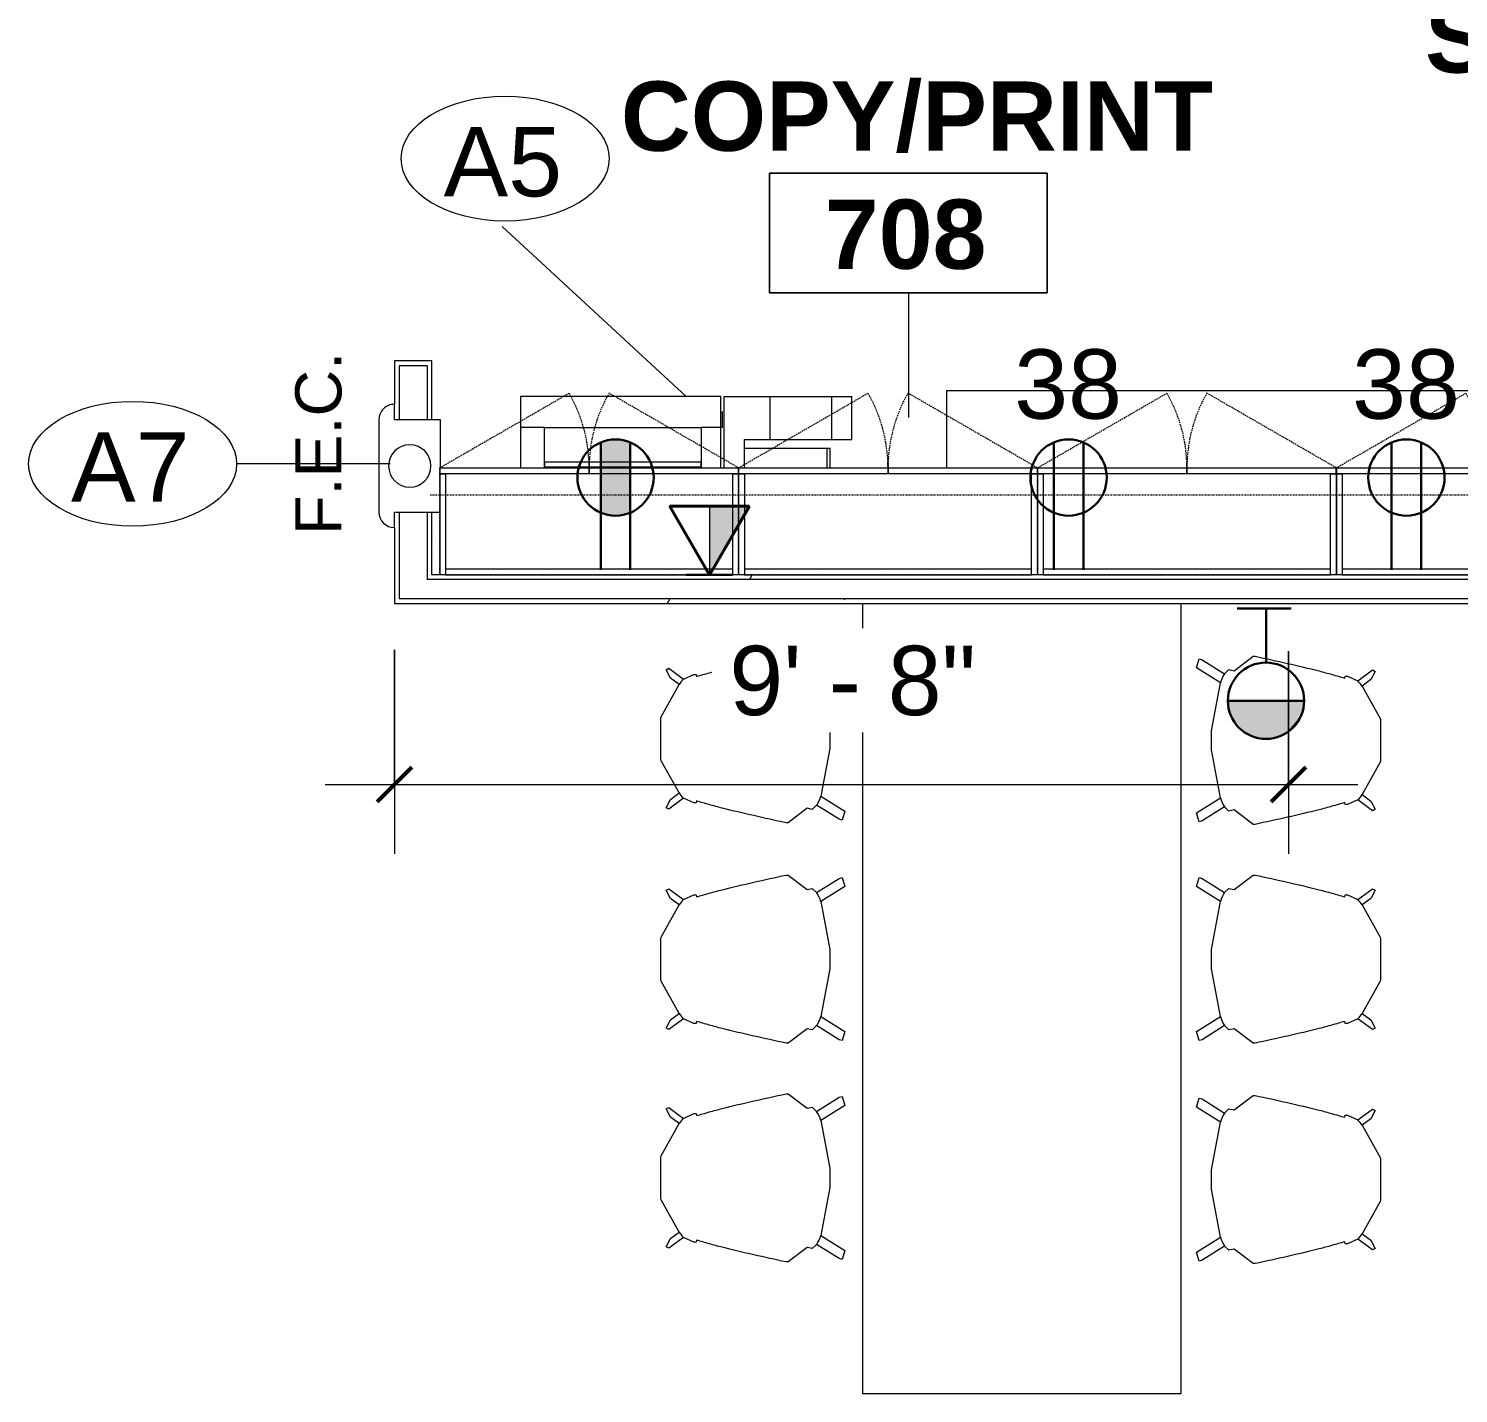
# Model space of a CAD drawing. Header units: inches. Extents: x 920 to 3122, y -545 to 2052.
# Drawn here: x 2683.3 to 2868.9, y 1436.9 to 1614 of the extents above; entities that cross this region are included whole.
import ezdxf

# ---------------------------------------------------------------- set-up
doc = ezdxf.new("R2010")
doc.units = ezdxf.units.IN
doc.header["$MEASUREMENT"] = 0
for name, pattern in [('Dash', [0.25, 0.125, -0.125]), ('Dash 1_16_', [0.125, 0.0625, -0.0625]), ('Hidden', [0.28125, 0.1875, -0.09375])]:
    doc.linetypes.add(name, pattern=pattern)
for name, color, linetype, lineweight in [('A-ANNO-DIMS', 211, 'Continuous', 9), ('A-ANNO-DIMS-96', 211, 'Continuous', 9), ('A-ANNO-NOTE', 131, 'Continuous', 9), ('A-AREA-IDEN', 2, 'Continuous', 9), ('A-DETL', 90, 'Continuous', 9), ('A-WALL', 113, 'Continuous', 13), ('A-WALL-PATT', 111, 'Continuous', 13), ('I-FURN', 30, 'Continuous', 9), ('I-WALL', 2, 'Continuous', 13), ('Q-CASE', 31, 'Continuous', 9), ('Q-CASE-HDLN', 31, 'Dash', 9), ('Q-SPCQ', 91, 'Continuous', 9), ('Q-SPCQ-IDEN', 132, 'Continuous', 9)]:
    doc.layers.add(name, color=color, linetype=linetype, lineweight=lineweight)
doc.styles.add('Arial', font='arial.ttf', dxfattribs={"height": 6})
doc.styles.add('Arial_1', font='arial.ttf', dxfattribs={"height": 9})
doc.styles.add('Swis721 Lt BT', font='swissl.ttf', dxfattribs={"height": 9})
doc.styles.add('Swis721 Lt BT_B', font='', dxfattribs={"height": 9})
doc.styles.get('Swis721 Lt BT_B').set_extended_font_data('Swis721 Lt BT', bold=True)
doc.dimstyles.new('OTJ_-_3_32__Linear_-1_8__precision', dxfattribs={"dimscale": 12, "dimtxt": 9.497835, "dimasz": 0.375, "dimexe": 0.75, "dimexo": 0.5, "dimgap": 0.5, "dimtad": 1, "dimdec": 3, "dimrnd": 0.125, "dimzin": 3, "dimdsep": 46, "dimlunit": 4, "dimtxsty": 'Swis721 Lt BT', "dimblk1": 'OBLIQUE', "dimblk2": 'OBLIQUE', "dimsah": 1, "dimcen": 0.09, "dimdle": 0.75, "dimazin": 0, "dimtfac": 1, "dimtdec": 4, "dimtix": 1, "dimtmove": 0, "dimatfit": 3, "dimfxl": 1, "dimtvp": 1, "dimtfill": 1, "dimfrac": 2, "dimtolj": 1, "dimtzin": 0, "dimarcsym": 2})
pattern_1 = [(0, (1837.652, 0), (30.72, 7.68), [1.267, -21.773, 1.267, -21.773, -122.88]), (0, (1837.652, 0), (30.72, 7.68), [-46.08, 1.267, -44.813, 1.267, -21.773, -53.76]), (0, (1837.652, 0), (30.72, 7.68), [-115.2, 1.267, -14.093, 1.267, -37.133]), (120, (1849.172, 3.84), (-22.011075, 22.7643), [1.267, -21.773, 1.267, -21.773, -122.88]), (120, (1849.172, 3.84), (-22.011075, 22.7643), [-46.08, 1.267, -44.813, 1.267, -21.773, -53.76]), (120, (1849.172, 3.84), (-22.011075, 22.7643), [-115.2, 1.267, -14.093, 1.267, -37.133]), (240, (1853.012, 19.2), (-8.708925, -30.4443), [1.267, -21.773, 1.267, -21.773, -122.88]), (240, (1853.012, 19.2), (-8.708925, -30.4443), [-46.08, 1.267, -44.813, 1.267, -21.773, -53.76]), (240, (1853.012, 19.2), (-8.708925, -30.4443), [-115.2, 1.267, -14.093, 1.267, -37.133])]

# ---------------------------------------------------------------- blocks, each defined once
blk = doc.blocks.new('A-Copier-Floor - A-Copier-Floor-4036613-Level 07  POWER _ SIGNAL')
at = {"layer": 'Q-SPCQ'}
for p, q in [((-27.26, -0.28), (-27.26, -2.84)), ((-26.84, -2.84), (-26.84, -0.28)), ((-16.13, -0.28), (-16.13, -3.97)), ((-13.49, -0.28), (-13.49, -9.53)), ((-13.09, -0.28), (-13.09, -5.51)), ((-10.52, -5.51), (-10.52, -0.28)), ((9.82, -0.4), (-10.52, -0.4)), ((-10.52, -0.4), (-10.52, -1.03)), ((-10.52, -1.03), (9.82, -1.03)), ((9.82, -0.28), (9.82, -5.51)), ((9.82, -1.03), (9.82, -0.4)), ((12.91, -5.51), (12.91, -0.28)), ((-26.84, -2.84), (-27.26, -2.84)), ((-16.13, -2.84), (-26.84, -2.84)), ((-27.49, -3.97), (-30.09, -3.97)), ((-30.09, -3.97), (-30.09, -9.53)), ((-19.49, -3.97), (-27.49, -3.97)), ((-27.49, -3.97), (-27.49, -9.53)), ((-16.13, -3.97), (-19.49, -3.97)), ((-19.49, -3.97), (-19.49, -9.53)), ((-13.29, -5.51), (-13.29, -7.53)), ((-13.29, -5.51), (-13.1, -5.51)), ((-13.09, -5.51), (-10.52, -5.51)), ((-13.09, -5.51), (-13.09, -9.53)), ((9.82, -5.51), (-10.52, -5.51)), ((9.82, -5.51), (12.91, -5.51)), ((12.91, -9.53), (12.91, -5.51)), ((-13.1, -7.53), (-13.29, -7.53)), ((-27.49, -9.53), (-30.09, -9.53)), ((-19.49, -9.53), (-27.49, -9.53)), ((-13.49, -9.53), (-19.49, -9.53)), ((-13.09, -9.53), (12.91, -9.53))]:
    blk.add_line(p, q, dxfattribs=at)
blk = doc.blocks.new('HermanMiller_Collection_ChairOne_StackingBase - 4-Leg Base Polished Aluminum Seat_Legs-7716515-Level 07  POWER _ SIGNAL')
at = {"layer": 'I-FURN'}
for p, q in [((5.46, 10.91), (5.74, 10.91)), ((5.74, 10.91), (8.2, 9.03)), ((9.43, 8.63), (12.34, 10.46)), ((13.09, 9.41), (9.98, 7.46)), ((12.34, 10.46), (12.73, 10.58)), ((12.73, 10.58), (13.09, 9.41)), ((-10.09, 8.95), (-9.74, 9.14)), ((-9.53, 7.88), (-10.09, 8.95)), ((-9.74, 9.14), (-7.85, 7.73)), ((-8.4, 7.04), (-9.53, 7.88)), ((-7.85, 7.73), (-6.51, 8.34)), ((-6.51, 8.34), (-6.19, 8.34)), ((-6.19, 8.34), (-6.16, 8.08)), ((8.2, 9.03), (8.87, 9.18)), ((8.87, 9.18), (9.43, 8.63)), ((9.98, 7.46), (11.15, 1.25)), ((-10.73, 2.85), (-8.4, 7.04)), ((-10.8, 2.69), (-10.73, 2.85)), ((-10.8, -2.69), (-10.8, 2.69)), ((11.15, 1.25), (11.15, -1.25)), ((11.15, -1.25), (9.98, -7.46)), ((-10.73, -2.85), (-10.8, -2.69)), ((-8.4, -7.04), (-10.73, -2.85)), ((-9.53, -7.88), (-8.4, -7.04)), ((-10.09, -8.95), (-9.53, -7.88)), ((-9.74, -9.14), (-10.09, -8.95)), ((-7.85, -7.73), (-9.74, -9.14)), ((-6.51, -8.34), (-7.85, -7.73)), ((-6.19, -8.34), (-6.51, -8.34)), ((-6.16, -8.08), (-6.19, -8.34)), ((8.2, -9.03), (5.74, -10.91)), ((8.87, -9.18), (8.2, -9.03)), ((9.43, -8.63), (8.87, -9.18)), ((12.34, -10.46), (9.43, -8.63)), ((9.98, -7.46), (13.09, -9.41)), ((5.74, -10.91), (5.46, -10.91)), ((12.73, -10.58), (12.34, -10.46)), ((13.09, -9.41), (12.73, -10.58))]:
    blk.add_line(p, q, dxfattribs=at)
for centre, radius, start, end in [((-4.79, 4.69), 4.32, 135.1663, 146.9059), ((5.79, 6.2), 4.38, 16.6789, 33.6371), ((-4.85, -4.74), 4.23, 212.9754, 224.9524), ((5.83, -6.22), 4.34, 326.285, 343.3989)]:
    blk.add_arc(centre, radius, start, end, dxfattribs=at)
for points in [[(-2.83, 9.01), (-1.47, 9.35), (1.27, 9.99), (4.06, 10.61), (5.46, 10.91)], [(-6.16, 8.08), (-5.6, 8.24), (-4.5, 8.56), (-3.39, 8.86), (-2.83, 9.01)], [(-2.83, -9.01), (-3.39, -8.86), (-4.5, -8.56), (-5.6, -8.24), (-6.16, -8.08)], [(5.46, -10.91), (4.06, -10.61), (1.27, -9.99), (-1.47, -9.35), (-2.83, -9.01)]]:
    blk.add_open_spline(points, degree=3, dxfattribs=at)
blk = doc.blocks.new('C-Counter Top - ADJ HEIGHT-7833610-Level 07  POWER _ SIGNAL')
at = {"layer": 'Q-CASE'}
for p, q in [((43.12, 24), (-47.26, 24)), ((-47.26, 24), (-47.26, 14))]:
    blk.add_line(p, q, dxfattribs=at)
blk = doc.blocks.new('Casework 2 - Casework 2-7728453-Level 07  POWER _ SIGNAL')
at = {"layer": 'Q-CASE'}
for p, q in [((953.86, 1539.38), (953.86, 1436.88)), ((995.22, 1436.88), (995.22, 1539.38)), ((953.86, 1436.88), (995.22, 1436.88))]:
    blk.add_line(p, q, dxfattribs=at)
blk = doc.blocks.new('CW Cupbd Ohead - 37_h x 13 7_8_d - 2 Doors - 1 Shelf-7874703-Level 07  POWER _ SIGNAL')
at = {"layer": 'Q-CASE'}
for p, q in [((2, -2.36), (2.75, -2.36)), ((2, -15.45), (2, -2.36)), ((2.75, -2.36), (2.75, -15.45)), ((40.03, -2.36), (2.75, -2.36)), ((2.75, -3.11), (40.03, -3.11)), ((40.03, -2.36), (40.78, -2.36)), ((40.03, -15.45), (40.03, -2.36)), ((40.78, -15.45), (40.78, -2.36)), ((2, -15.45), (21.39, -15.45)), ((2, -15.45), (2, -16.24)), ((2.75, -15.45), (2, -15.45)), ((21.39, -16.24), (2, -16.24)), ((21.39, -16.24), (21.39, -15.45)), ((21.39, -15.45), (40.78, -15.45)), ((21.39, -15.45), (21.39, -16.24)), ((40.78, -16.24), (21.39, -16.24)), ((40.78, -15.45), (40.03, -15.45)), ((40.78, -16.24), (40.78, -15.45))]:
    blk.add_line(p, q, dxfattribs=at)
at = {"layer": 'Q-CASE', "linetype": 'Hidden'}
for p, q in [((2, -16.24), (18.79, -25.93)), ((40.78, -16.24), (23.99, -25.93))]:
    blk.add_line(p, q, dxfattribs=at)
for centre, start, end in [((2, -16.24), 330, 0.5), ((40.78, -16.24), 179.5, 210)]:
    blk.add_arc(centre, 19.39, start, end, dxfattribs=at)
at = {"layer": 'Q-CASE-HDLN'}
for p, q in [((2, -16.24), (2, -2.36)), ((2, -2.36), (40.78, -2.36)), ((40.78, -2.36), (40.78, -16.24)), ((40.78, -16.24), (2, -16.24))]:
    blk.add_line(p, q, dxfattribs=at)
blk = doc.blocks.new('A-Recessed_Fire_Extinguisher_Cabinet - A-Recessed_Fire_Extinguisher_Cabinet-7873202-Level 07  POWER _ SIGNAL')
at = {"layer": 'Q-SPCQ'}
for p, q in [((6, 47.9375), (-6, 47.9375)), ((-8, 45.9375), (-6, 45.9375)), ((-6, 45.9375), (-6, 40.0625)), ((6, 39.9375), (6, 45.9375)), ((6, 45.9375), (8, 45.9375)), ((-0.25, 39.9375), (6, 39.9375))]:
    blk.add_line(p, q, dxfattribs=at)
for centre, radius, start, end in [((-6, 45.9375), 2, 90, 180), ((0, 43.9375), 2.75, 0, 180), ((6, 45.9375), 2, 360, 90), ((0, 43.9375), 2.75, 180, 360)]:
    blk.add_arc(centre, radius, start, end, dxfattribs=at)
blk = doc.blocks.new('Room Tag - Room Name and Number-3379422-Level 07  POWER _ SIGNAL')
at = {"layer": 'A-AREA-IDEN'}
for p, q in [((-0.1881, -0.1636), (-0.1881, -0.0018)), ((-0.1881, -0.0018), (0.1869, -0.0018)), ((0.1869, -0.0018), (-0.1881, -0.0018)), ((-0.1881, -0.0018), (-0.1881, -0.1636)), ((0.1869, -0.0018), (0.1869, -0.1636)), ((0.1869, -0.1636), (0.1869, -0.0018)), ((0.1869, -0.1636), (-0.1881, -0.1636)), ((-0.1881, -0.1636), (0.1869, -0.1636))]:
    blk.add_line(p, q, dxfattribs=at)
blk = doc.blocks.new('Appliance_Specialty Equipment Tag - Standard-3515593-Level 07  POWER _ SIGNAL')
at = {"layer": 'Q-SPCQ-IDEN'}
blk.add_ellipse((-0.0499, 0.0037), major_axis=(-0.1406, 0), ratio=0.600473, dxfattribs=at)
blk = doc.blocks.new('DIMBLOCK32-Level 07  POWER _ SIGNAL')
at = {"layer": 'A-ANNO-DIMS-96', "transparency": 16777216}
for p, q in [((2730.78, 1533.38), (2730.78, 1506.9)), ((2730.78, 1515.9), (2730.78, 1533.38)), ((2846.81, 1533.19), (2846.81, 1506.9)), ((2846.81, 1515.9), (2846.81, 1533.19)), ((2721.78, 1515.9), (2855.81, 1515.9))]:
    blk.add_line(p, q, dxfattribs=at)
at = {"layer": 'A-ANNO-DIMS-96', "lineweight": 50, "transparency": 16777216}
for p, q in [((2730.78, 1515.9), (2733.03, 1518.15)), ((2846.81, 1515.9), (2849.06, 1518.15)), ((2730.78, 1515.9), (2728.53, 1513.65)), ((2846.81, 1515.9), (2844.56, 1513.65))]:
    blk.add_line(p, q, dxfattribs=at)
at = {"layer": 'A-ANNO-DIMS-96', "color": 0, "transparency": 16777216, "insert": (2774.24, 1533.91), "char_height": 9, "width": 34.9159, "attachment_point": 1, "line_spacing_factor": 1.005062, "style": 'Swis721 Lt BT', "bg_fill": 3, "box_fill_scale": 1.25, "bg_fill_color": 256, "bg_fill_true_color": 13158600, "bg_fill_transparency": 0}
blk.add_mtext('9\' - 8"', dxfattribs=at)
blk = doc.blocks.new('_Oblique')
at = {"color": 0, "linetype": 'ByBlock', "lineweight": -2}
blk.add_line((-0.5, -0.5), (0.5, 0.5), dxfattribs=at)

msp = doc.modelspace()

# ---------------------------------------------------------------- hatches: boundary and pattern name
at = {"layer": 'A-ANNO-NOTE'}
for points in [[(2761.394, 1560.2472), (2758.115, 1560.48), (2757.6517, 1560.3067)], [(2761.394, 1560.2472), (2758.3051, 1560.5349), (2758.115, 1560.48)], [(2758.3051, 1560.5349), (2759.7765, 1560.6737), (2759.3809, 1560.6844)], [(2758.3051, 1560.5349), (2760.4611, 1560.5718), (2759.9736, 1560.6554)], [(2761.394, 1560.2472), (2760.4611, 1560.5718), (2758.3051, 1560.5349)], [(2757.5615, 1551.1767), (2761.394, 1560.2472), (2757.5615, 1560.266), (2757.5615, 1553.6747)], [(2757.6526, 1551.1395), (2761.394, 1560.2472), (2757.5615, 1551.1767)], [(2757.7444, 1551.1041), (2761.394, 1560.2472), (2757.6526, 1551.1395)], [(2757.8369, 1551.0706), (2761.394, 1560.2472), (2757.7444, 1551.1041)], [(2757.93, 1551.0389), (2761.394, 1560.2472), (2757.8369, 1551.0706)], [(2758.0237, 1551.0091), (2761.394, 1560.2472), (2757.93, 1551.0389)], [(2758.1181, 1550.9811), (2761.394, 1560.2472), (2758.0237, 1551.0091)], [(2758.2129, 1550.9551), (2761.394, 1560.2472), (2758.1181, 1550.9811)], [(2758.3083, 1550.9309), (2761.394, 1560.2472), (2758.2129, 1550.9551)], [(2758.4041, 1550.9086), (2761.394, 1560.2472), (2758.3083, 1550.9309)], [(2758.5004, 1550.8882), (2761.394, 1560.2472), (2758.4041, 1550.9086)], [(2758.597, 1550.8697), (2761.394, 1560.2472), (2758.5004, 1550.8882)], [(2758.694, 1550.8532), (2761.394, 1560.2472), (2758.597, 1550.8697)], [(2758.7913, 1550.8386), (2761.394, 1560.2472), (2758.694, 1550.8532)], [(2758.8888, 1550.8259), (2761.394, 1560.2472), (2758.7913, 1550.8386)], [(2758.9866, 1550.8152), (2761.394, 1560.2472), (2758.8888, 1550.8259)], [(2759.0846, 1550.8064), (2761.394, 1560.2472), (2758.9866, 1550.8152)], [(2759.1828, 1550.7995), (2761.394, 1560.2472), (2759.0846, 1550.8064)], [(2759.281, 1550.7946), (2761.394, 1560.2472), (2759.1828, 1550.7995)], [(2759.3794, 1550.7917), (2761.394, 1560.2472), (2759.281, 1550.7946)], [(2759.4777, 1550.7907), (2761.394, 1560.2472), (2759.3794, 1550.7917)], [(2759.4777, 1550.7907), (2759.5761, 1550.7917), (2761.394, 1560.2472), (2760.0621, 1553.6747)], [(2759.5761, 1550.7917), (2759.6744, 1550.7946), (2761.394, 1560.2472), (2760.1304, 1553.6747)], [(2759.6744, 1550.7946), (2759.7727, 1550.7995), (2761.394, 1560.2472), (2760.1984, 1553.6747)], [(2759.7727, 1550.7995), (2759.8709, 1550.8064), (2761.394, 1560.2472), (2760.2661, 1553.6747)], [(2759.8709, 1550.8064), (2759.9688, 1550.8152), (2761.394, 1560.2472), (2760.3336, 1553.6747)], [(2759.9688, 1550.8152), (2760.0666, 1550.8259), (2761.394, 1560.2472), (2760.4009, 1553.6747)], [(2760.0666, 1550.8259), (2760.1642, 1550.8386), (2761.394, 1560.2472), (2760.468, 1553.6747)], [(2760.1642, 1550.8386), (2760.2615, 1550.8532), (2761.394, 1560.2472), (2760.5349, 1553.6747)], [(2760.2615, 1550.8532), (2760.3585, 1550.8697), (2761.394, 1560.2472), (2760.6016, 1553.6747)], [(2760.3585, 1550.8697), (2760.4551, 1550.8882), (2761.394, 1560.2472), (2760.6682, 1553.6747)], [(2760.4551, 1550.8882), (2760.5514, 1550.9086), (2761.394, 1560.2472), (2760.7346, 1553.6747)], [(2760.5514, 1550.9086), (2760.6472, 1550.9309), (2761.394, 1560.2472), (2760.8009, 1553.6747)], [(2760.6472, 1550.9309), (2760.7425, 1550.9551), (2761.394, 1560.2472), (2760.8671, 1553.6747)], [(2760.7425, 1550.9551), (2760.8374, 1550.9811), (2761.394, 1560.2472), (2760.9332, 1553.6747)], [(2760.8374, 1550.9811), (2760.9317, 1551.0091), (2761.394, 1560.2472), (2760.9992, 1553.6747)], [(2760.9317, 1551.0091), (2761.0255, 1551.0389), (2761.394, 1560.2472), (2761.0651, 1553.6747)], [(2761.0255, 1551.0389), (2761.1186, 1551.0706), (2761.394, 1560.2472), (2761.131, 1553.6747)], [(2761.1186, 1551.0706), (2761.2111, 1551.1041), (2761.394, 1560.2472), (2761.1968, 1553.6747)], [(2761.2111, 1551.1041), (2761.3029, 1551.1395), (2761.394, 1560.2472), (2761.2625, 1553.6747)], [(2761.3029, 1551.1395), (2761.394, 1551.1767), (2761.394, 1560.2472), (2761.3283, 1553.6747)], [(2771.691, 1543.0573), (2776.8481, 1551.9896), (2771.691, 1551.9896)], [(2848.6584, 1525.4708), (2848.8328, 1526.7731), (2838.9328, 1526.7731)], [(2848.6584, 1525.4708), (2838.9328, 1526.7731), (2839.1072, 1525.4708)], [(2839.6865, 1524.1476), (2839.1072, 1525.4708), (2839.4312, 1524.6085)], [(2842.5805, 1521.9975), (2839.1072, 1525.4708), (2839.6865, 1524.1476)], [(2842.5805, 1521.9975), (2848.6584, 1525.4708), (2839.1072, 1525.4708)], [(2844.8, 1521.9089), (2848.6584, 1525.4708), (2842.5805, 1521.9975)], [(2844.8, 1521.9089), (2846.5084, 1522.5769), (2848.6584, 1525.4708)], [(2846.5084, 1522.5769), (2848.4433, 1524.8485), (2848.6584, 1525.4708)], [(2848.6584, 1525.4708), (2848.7471, 1525.856), (2848.8328, 1526.7731)], [(2842.5805, 1521.9975), (2839.6865, 1524.1476), (2841.2572, 1522.5769)], [(2841.2572, 1522.5769), (2839.6865, 1524.1476), (2840.5252, 1523.136)], [(2846.5084, 1522.5769), (2847.2405, 1523.136), (2848.4433, 1524.8485)], [(2847.2405, 1523.136), (2847.8562, 1523.8211), (2848.4433, 1524.8485)], [(2847.8562, 1523.8211), (2848.1475, 1524.2602), (2848.4433, 1524.8485)], [(2842.5805, 1521.9975), (2841.2572, 1522.5769), (2841.7181, 1522.3215)], [(2842.9656, 1521.9089), (2844.8, 1521.9089), (2842.5805, 1521.9975)], [(2843.8828, 1521.8231), (2844.8, 1521.9089), (2842.9656, 1521.9089)], [(2844.8, 1521.9089), (2845.5621, 1522.1167), (2846.5084, 1522.5769)], [(2845.5621, 1522.1167), (2846.0475, 1522.3215), (2846.5084, 1522.5769)], [(2846.5084, 1522.5769), (2846.8348, 1522.7997), (2847.2405, 1523.136)]]:
    msp.add_hatch(color=256, dxfattribs=at).paths.add_polyline_path(points, flags=0)
at = {"layer": 'A-WALL-PATT', "lineweight": 9}
h = msp.add_hatch(dxfattribs=at)
h.set_pattern_fill('FP_2', color=256, style=0, pattern_type=2)
h.set_pattern_definition(pattern_1)
h.paths.add_polyline_path([(2735.0269, 1543.125), (2735.6519, 1543.125), (2735.6519, 1551.25), (2735.0269, 1551.25)], flags=0)
h.paths.add_polyline_path([(2735.0269, 1563.25), (2735.6519, 1563.25), (2735.6519, 1570.875), (2731.4019, 1570.875), (2731.4019, 1570.25), (2735.0269, 1570.25), (2735.0269, 1567.8688)], flags=0)
h = msp.add_hatch(dxfattribs=at)
h.set_pattern_fill('FP_2', color=256, style=0, pattern_type=2)
h.set_pattern_definition(pattern_1)
h.paths.add_polyline_path([(2959.9317, 1542.5), (2967.1519, 1542.5), (2967.1404, 1543.125), (2895.9317, 1543.125), (2895.9317, 1542.5), (2947.3948, 1542.5)], flags=0)
h.paths.add_polyline_path([(2735.0269, 1542.5), (2893.4317, 1542.5), (2893.4317, 1543.125), (2735.0269, 1543.125)], flags=0)
h = msp.add_hatch(dxfattribs=at)
h.set_pattern_fill('FP_2', color=256, style=0, pattern_type=2)
h.set_pattern_definition(pattern_1)
h.paths.add_polyline_path([(2959.9317, 1539.375), (2960.7442, 1539.375), (2960.7284, 1540), (2730.7769, 1540), (2730.7769, 1539.375), (2947.3948, 1539.375)], flags=0)
h.paths.add_polyline_path([(2967.1519, 1539.375), (2967.1519, 1540), (2963.2442, 1540), (2963.2442, 1539.375), (2966.6525, 1539.375)], flags=0)

# ---------------------------------------------------------------- linework, layer by layer
at = {"layer": 'A-ANNO-NOTE', "lineweight": 30}
for p, q in [((2757.5615, 1543.7782), (2757.5615, 1560.3048)), ((2757.5615, 1543.7782), (2757.5615, 1560.3048)), ((2761.394, 1543.7782), (2761.394, 1560.3048)), ((2816.3529, 1543.7782), (2816.3529, 1560.3048)), ((2816.3529, 1543.7782), (2816.3529, 1560.3048)), ((2820.1855, 1543.7782), (2820.1855, 1560.3048)), ((2860.1934, 1543.7782), (2860.1934, 1560.3048)), ((2860.1934, 1543.7782), (2860.1934, 1560.3048)), ((2864.0259, 1543.7782), (2864.0259, 1560.3048)), ((2771.6519, 1543.125), (2766.4949, 1552.0573)), ((2766.4949, 1552.0573), (2776.809, 1552.0573)), ((2771.691, 1543.0573), (2766.534, 1551.9896)), ((2766.534, 1551.9896), (2776.8481, 1551.9896)), ((2771.6519, 1543.125), (2776.809, 1552.0573)), ((2771.691, 1543.0573), (2776.8481, 1551.9896)), ((2774.6519, 1543.125), (2768.6519, 1543.125)), ((2847.1611, 1538.7356), (2840.1486, 1538.7356)), ((2843.8894, 1538.7356), (2843.8894, 1531.7231)), ((2848.8328, 1526.7731), (2838.9328, 1526.7731))]:
    msp.add_line(p, q, dxfattribs=at)
at = {"layer": 'A-ANNO-NOTE'}
for p, q in [((2757.5615, 1560.266), (2757.5615, 1551.1767)), ((2761.394, 1551.1767), (2761.394, 1560.2472)), ((2771.691, 1543.0573), (2776.8481, 1551.9896)), ((2776.8481, 1551.9896), (2771.691, 1551.9896)), ((2771.691, 1551.9896), (2771.691, 1543.0573)), ((2848.8328, 1526.7731), (2838.9328, 1526.7731))]:
    msp.add_line(p, q, dxfattribs=at)
at = {"layer": 'A-ANNO-NOTE', "lineweight": 30}
for centre in [(2759.4777, 1555.7407), (2818.2692, 1555.7407), (2862.1096, 1555.7407), (2843.8828, 1526.7731), (2843.8828, 1526.7731), (2843.8828, 1526.7731), (2843.8828, 1526.7731), (2843.8828, 1526.7731), (2843.8828, 1526.7731), (2843.8828, 1526.7731)]:
    msp.add_circle(centre, 4.95, dxfattribs=at)
at = {"layer": 'A-ANNO-NOTE'}
for centre, radius, start, end in [((2759.4578, 1556.185), 4.5, 64.515625, 114.923364), ((2759.4777, 1555.7407), 4.95, 247.224398, 292.775602), ((2843.8828, 1526.7731), 4.95, 180, 0)]:
    msp.add_arc(centre, radius, start, end, dxfattribs=at)
at = {"layer": 'A-AREA-IDEN'}
msp.add_line((2797.5389, 1563.5404), (2797.5442, 1579.728), dxfattribs=at)
at = {"layer": 'A-DETL', "linetype": 'Dash 1_16_', "lineweight": 13}
msp.add_line((2735.4019, 1553.5), (2892.8067, 1553.5), dxfattribs=at)
at = {"layer": 'A-WALL'}
for p, q in [((2735.0269, 1570.25), (2731.4019, 1570.25)), ((2731.4019, 1570.25), (2731.4019, 1563.25)), ((2735.0269, 1570.25), (2735.0269, 1563.25)), ((2731.4019, 1551.25), (2731.4019, 1540)), ((2735.0269, 1551.25), (2735.0269, 1542.5)), ((2893.4317, 1542.5), (2735.0269, 1542.5)), ((2960.7442, 1540), (2731.4019, 1540))]:
    msp.add_line(p, q, dxfattribs=at)
at = {"layer": 'I-WALL'}
for p, q in [((2735.6519, 1570.875), (2730.7769, 1570.875)), ((2730.7769, 1570.875), (2730.7769, 1565.25)), ((2735.6519, 1563.25), (2735.6519, 1570.875)), ((2735.6519, 1543.125), (2735.6519, 1551.25)), ((2730.7769, 1549.25), (2730.7769, 1539.375)), ((2736.6519, 1543.125), (2735.6519, 1543.125)), ((2730.7769, 1539.375), (2960.1192, 1539.375))]:
    msp.add_line(p, q, dxfattribs=at)
at = {"layer": 'Q-SPCQ-IDEN'}
for p, q in [((2768.6519, 1566.25), (2744.7467, 1588.3367)), ((2730.2279, 1557.5313), (2710.3114, 1557.5313))]:
    msp.add_line(p, q, dxfattribs=at)

# ---------------------------------------------------------------- block references
at = {"layer": 'A-AREA-IDEN', "xscale": 95.99999999999994, "yscale": 95.99999999999994, "zscale": 95.99999999999994}
msp.add_blockref('Room Tag - Room Name and Number-3379422-Level 07  POWER _ SIGNAL', (2797.5335, 1595.431), dxfattribs=at)
at = {"layer": 'I-FURN'}
for p in [(2776.1374, 1521.8466), (2776.1374, 1493.2404), (2776.1374, 1464.8466)]:
    msp.add_blockref('HermanMiller_Collection_ChairOne_StackingBase - 4-Leg Base Polished Aluminum Seat_Legs-7716515-Level 07  POWER _ SIGNAL', p, dxfattribs=at)
at = {"layer": 'I-FURN', "rotation": 180}
for p in [(2847.9517, 1521.6343), (2847.9517, 1493.2404), (2847.9517, 1464.6343)]:
    msp.add_blockref('HermanMiller_Collection_ChairOne_StackingBase - 4-Leg Base Polished Aluminum Seat_Legs-7716515-Level 07  POWER _ SIGNAL', p, dxfattribs=at)
at = {"layer": 'Q-CASE', "rotation": 180}
for p in [(2777.436, 1540.7628), (2816.2247, 1540.7628), (2855.0134, 1540.7628), (2893.8021, 1540.7628)]:
    msp.add_blockref('CW Cupbd Ohead - 37_h x 13 7_8_d - 2 Doors - 1 Shelf-7874703-Level 07  POWER _ SIGNAL', p, dxfattribs=at)
at = {"layer": 'Q-CASE'}
for name, p in [('C-Counter Top - ADJ HEIGHT-7833610-Level 07  POWER _ SIGNAL', (2849.6821, 1543)), ('Casework 2 - Casework 2-7728453-Level 07  POWER _ SIGNAL', (1837.6519, 0))]:
    msp.add_blockref(name, p, dxfattribs=at)
at = {"layer": 'Q-SPCQ'}
for name, p, rotation in [('A-Copier-Floor - A-Copier-Floor-4036613-Level 07  POWER _ SIGNAL', (2760.0667, 1556.7212), 180), ('A-Recessed_Fire_Extinguisher_Cabinet - A-Recessed_Fire_Extinguisher_Cabinet-7873202-Level 07  POWER _ SIGNAL', (2776.7144, 1557.25), 90)]:
    msp.add_blockref(name, p, dxfattribs=dict(at, rotation=rotation))
at = {"layer": 'Q-SPCQ-IDEN', "xscale": 95.99999999999994, "yscale": 95.99999999999994, "zscale": 95.99999999999994}
for p in [(2749.9427, 1596.781), (2701.5946, 1557.1715)]:
    msp.add_blockref('Appliance_Specialty Equipment Tag - Standard-3515593-Level 07  POWER _ SIGNAL', p, dxfattribs=at)

# ---------------------------------------------------------------- texts
at = {"layer": 'A-ANNO-NOTE', "char_height": 9, "width": 16.362, "attachment_point": 1, "style": 'Swis721 Lt BT'}
for insert in [(2811.2163, 1572.3825), (2855.0568, 1572.3825)]:
    msp.add_mtext('38', dxfattribs=dict(at, insert=insert))
at = {"layer": 'A-ANNO-NOTE', "insert": (2717.9097, 1548.2988), "char_height": 6, "width": 29.997, "attachment_point": 1, "rotation": 90, "style": 'Arial'}
msp.add_mtext('F.E.C.', dxfattribs=at)
at = {"layer": 'A-AREA-IDEN', "char_height": 9, "attachment_point": 1, "style": 'Swis721 Lt BT_B'}
for s, insert, width in [('STORAGE', (2864.5253, 1617.299), 71.811), ('COPY/PRINT', (2760.1647, 1607.1474), 90.294), ('708', (2786.6377, 1591.8288), 25.452)]:
    msp.add_mtext(s, dxfattribs=dict(at, insert=insert, width=width))
at = {"layer": 'Q-SPCQ-IDEN', "char_height": 9, "width": 18.786, "attachment_point": 1, "style": 'Arial_1'}
for s, insert in [('A5', (2737.1636, 1601.2373)), ('A7', (2688.8155, 1561.6278))]:
    msp.add_mtext(s, dxfattribs=dict(at, insert=insert))

# ---------------------------------------------------------------- next in the draw order: dimensions: what is measured, and where the dimension line sits
at = {"layer": 'A-ANNO-DIMS'}
dim = msp.add_linear_dim(base=(2846.8067, 1515.8955), p1=(2730.7769, 1539.375), p2=(2846.8067, 1539.1875), dimstyle='OTJ_-_3_32__Linear_-1_8__precision', override={"dimpost": '<>', "dimfxl": 116.029894}, dxfattribs=at)
dim.commit()
dim.dimension.update_dxf_attribs({"geometry": 'DIMBLOCK32-Level 07  POWER _ SIGNAL', "text_midpoint": (2788.7918, 1526.5207)})

doc.saveas('drawing.dxf')
